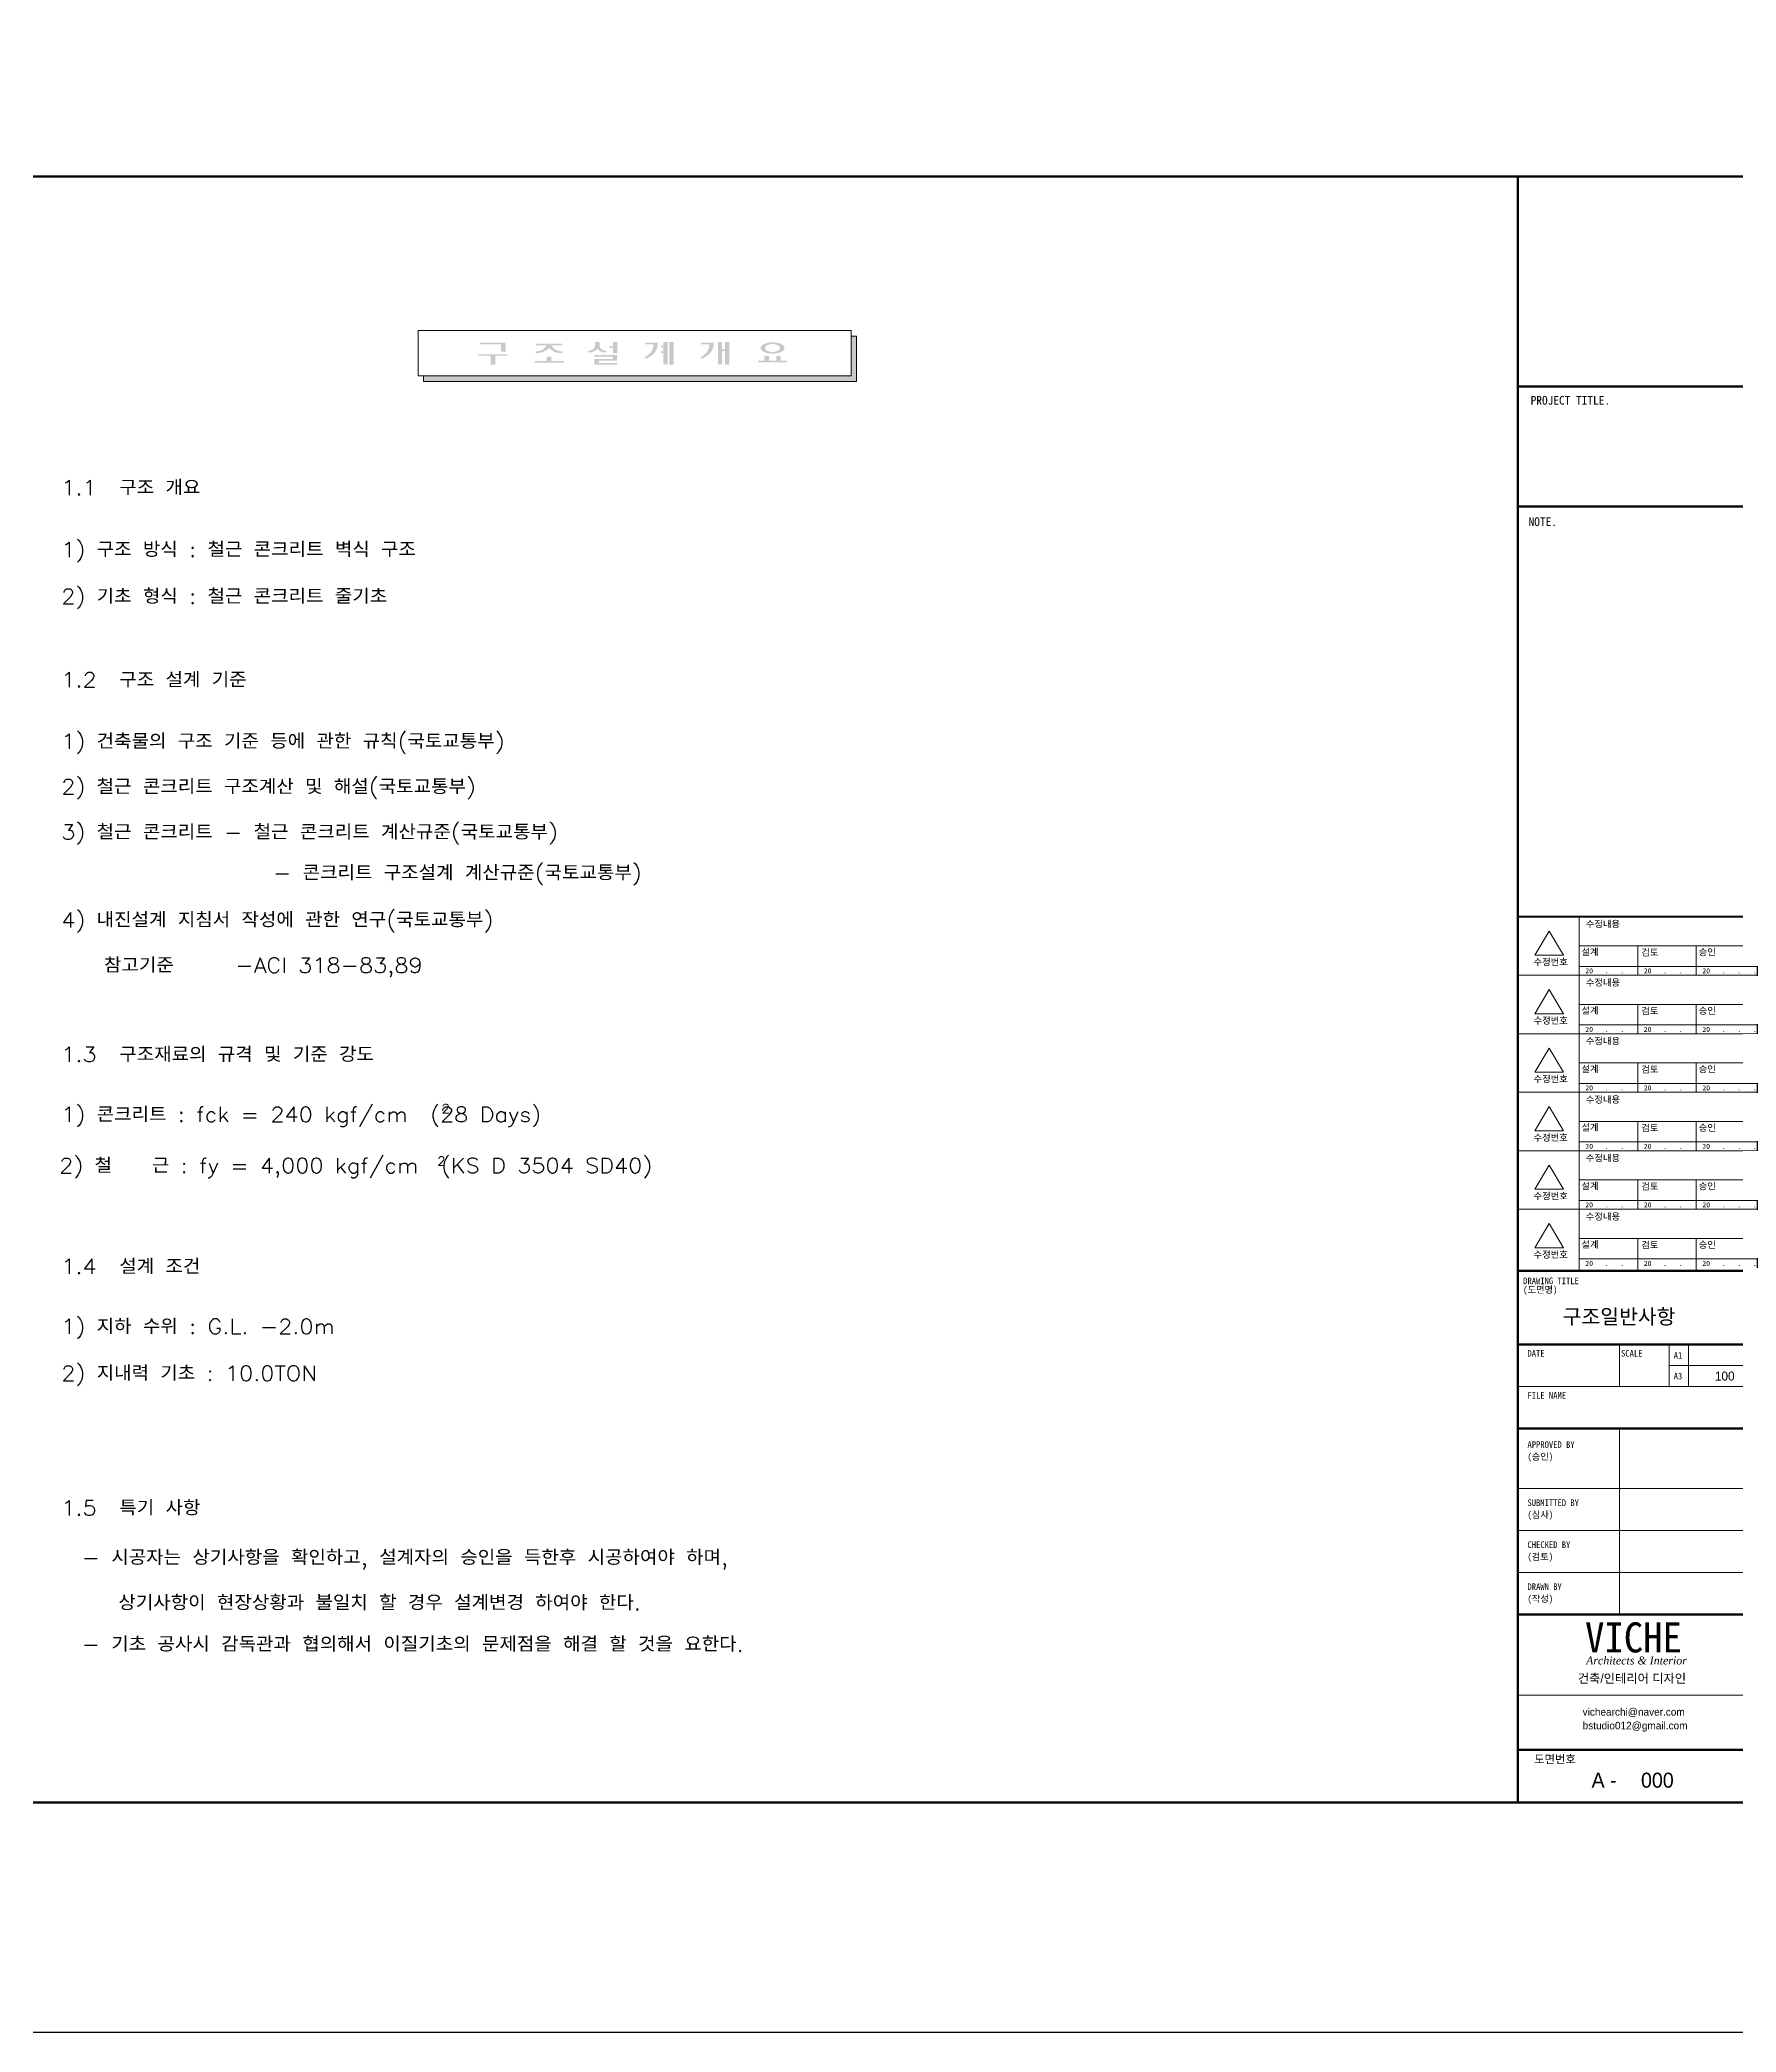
# Model space of a CAD drawing. Header units: millimetres. Extents: x 2237537 to 2823092, y 532110 to 734861.
# Drawn here: x 2384004 to 2440566, y 532110 to 598528 of the extents above; entities that cross this region are included whole.
import ezdxf
from ezdxf.enums import TextEntityAlignment as Align

# ---------------------------------------------------------------- set-up
doc = ezdxf.new("R2010")
doc.units = ezdxf.units.MM
doc.header["$LTSCALE"] = 300
doc.header["$MEASUREMENT"] = 0
doc.layers.get('0').update_dxf_attribs({"lineweight": 0})
for name, color, linetype in [('A-SHT', 9, 'Continuous'), ('BOX-T1', 3, 'Continuous'), ('BOX-T2', 4, 'Continuous'), ('COL', 2, 'Continuous'), ('FORM', 4, 'Continuous'), ('TEX', 3, 'Continuous'), ('도면층4', 3, 'Continuous')]:
    doc.layers.add(name, color=color, linetype=linetype)
doc.styles.add('box3', font='Expo M.ttf')
doc.styles.add('box4', font='GulimChe.ttf')
doc.styles.add('doul2', font='TIMESI.TTF')
doc.styles.add('GHS', font='romans.shx', dxfattribs={"bigfont": 'ghs.shx'})
doc.styles.add('STYLE1', font='DotumChe.ttf')
doc.styles.add('주열', font='Dotum.ttf')
doc.styles.add('타이틀', font='H2HDRM.TTF')

# ---------------------------------------------------------------- blocks, each defined once
blk = doc.blocks.new('FORM')
for p, q in [((156736, 34982), (156736, 34282)), ((157563, 34982), (157563, 34282)), ((157883, 34982), (157883, 34282)), ((157563, 34632), (159038, 34632)), ((155038, 34282), (159038, 34282)), ((156736, 33582), (156736, 30482)), ((155038, 32582), (159038, 32582)), ((155038, 31882), (159038, 31882)), ((155038, 31182), (159038, 31182))]:
    blk.add_line(p, q)
for points in [[(155561, 41874), (155320, 41473), (155801, 41473), (155561, 41874)], [(156063, 42115), (156063, 41140)], [(156063, 41627), (159038, 41627)], [(157039, 41627), (157039, 41140)], [(158014, 41627), (158014, 41140)], [(156063, 41286), (159038, 41286)], [(155038, 41140), (159038, 41140)], [(155038, 41140), (159038, 41140)], [(155561, 40899), (155320, 40497), (155801, 40497), (155561, 40899)], [(156063, 41140), (156063, 40164)], [(156063, 40652), (159038, 40652)], [(157039, 40652), (157039, 40164)], [(158014, 40652), (158014, 40164)], [(156063, 40311), (159038, 40311)], [(155038, 40164), (159038, 40164)], [(155038, 40164), (159038, 40164)], [(155561, 39924), (155320, 39522), (155801, 39522), (155561, 39924)], [(156063, 40164), (156063, 39189)], [(156063, 39677), (159038, 39677)], [(157039, 39677), (157039, 39189)], [(158014, 39677), (158014, 39189)], [(155038, 39189), (159038, 39189)], [(155038, 39189), (159038, 39189)], [(156063, 39335), (159038, 39335)], [(156063, 39189), (156063, 38214)], [(155561, 38948), (155320, 38547), (155801, 38547), (155561, 38948)], [(156063, 38702), (159038, 38702)], [(157039, 38702), (157039, 38214)], [(158014, 38702), (158014, 38214)], [(155038, 38214), (159038, 38214)], [(155038, 38214), (159038, 38214)], [(156063, 38360), (159038, 38360)], [(156063, 38214), (156063, 37239)], [(155561, 37973), (155320, 37571), (155801, 37571), (155561, 37973)], [(156063, 37726), (159038, 37726)], [(157039, 37726), (157039, 37239)], [(158014, 37726), (158014, 37239)], [(155038, 37239), (159038, 37239)], [(155038, 37239), (159038, 37239)], [(156063, 37385), (159038, 37385)], [(156063, 37239), (156063, 36213)], [(155561, 36998), (155320, 36596), (155801, 36596), (155561, 36998)], [(156063, 36751), (159038, 36751)], [(157039, 36751), (157039, 36213)], [(158014, 36751), (158014, 36213)], [(156063, 36410), (159038, 36410)], [(155038, 29140), (159038, 29140)]]:
    blk.add_lwpolyline(points)
at = {"layer": 'A-SHT'}
blk.add_lwpolyline([(157038, 42115), (159038, 42115)], dxfattribs=at)
at = {"layer": 'FORM', "flags": 128}
blk.add_lwpolyline([(162564, 26543), (159542, 26543), (159542, 23521), (162564, 23521), (162564, 58478), (159542, 58478), (159542, 55456), (162564, 55456), (162564, 58478), (115719, 58478), (115719, 55456), (118742, 55456), (118742, 58478), (115719, 58478), (115719, 23521), (118742, 23521), (118742, 26543), (115719, 26543), (115719, 23521), (162564, 23521)], dxfattribs=at)
at = {"layer": 'FORM', "const_width": 37.8}
blk.add_lwpolyline([(120245, 27347), (120245, 54452), (159038, 54452), (159038, 27347)], close=True, dxfattribs=at)
at = {"layer": 'FORM'}
for points, const_width in [([(159038, 50952), (155038, 50952)], 37.5), ([(159038, 48952), (155038, 48952)], 37.5), ([(155038, 42115), (159038, 42115)], 37.5), ([(155038, 36213), (159038, 36213)], 37.5), ([(155038, 34982), (159038, 34982)], 37.5), ([(155038, 33582), (159038, 33582)], 37.1), ([(155038, 30482), (159038, 30482)], 37.1), ([(155038, 28225), (159038, 28225)], 37.5)]:
    blk.add_lwpolyline(points, dxfattribs=dict(at, const_width=const_width))
at = {"layer": 'BOX-T2', "style": 'box4'}
for s, height, p in [('PROJECT TITLE.', 146.29, (155914, 50649)), ('NOTE.', 146.3, (155454, 48625))]:
    blk.add_text(s, height=height, dxfattribs=at).set_placement(p, align=Align.CENTER)
for s, height, p in [('수정내용', 110.6, (156172, 41937)), ('설계', 110.6, (156098, 41472)), ('검토', 110.6, (157097, 41464)), ('승인', 110.6, (158054, 41468)), ('수정번호', 110.6, (155301, 41303)), ('20   .   .   .', 82.9, (156163, 41171)), ('20   .   .   .', 82.9, (157138, 41171)), ('20   .   .   .', 82.9, (158114, 41171)), ('수정내용', 110.6, (156172, 40962)), ('설계', 110.6, (156098, 40496)), ('검토', 110.6, (157097, 40488)), ('승인', 110.6, (158054, 40493)), ('수정번호', 110.6, (155301, 40328)), ('20   .   .   .', 82.9, (156163, 40195)), ('20   .   .   .', 82.9, (157138, 40195)), ('20   .   .   .', 82.9, (158114, 40195)), ('수정내용', 110.6, (156172, 39986)), ('설계', 110.6, (156098, 39521)), ('검토', 110.6, (157097, 39513)), ('승인', 110.6, (158054, 39518)), ('수정번호', 110.6, (155301, 39353)), ('20   .   .   .', 82.9, (156163, 39220)), ('20   .   .   .', 82.9, (157138, 39220)), ('20   .   .   .', 82.9, (158114, 39220)), ('수정내용', 110.6, (156172, 39011)), ('설계', 110.6, (156098, 38546)), ('검토', 110.6, (157097, 38538)), ('승인', 110.6, (158054, 38542)), ('수정번호', 110.6, (155301, 38377)), ('20   .   .   .', 82.9, (156163, 38245)), ('20   .   .   .', 82.9, (157138, 38245)), ('20   .   .   .', 82.9, (158114, 38245)), ('수정내용', 110.6, (156172, 38036)), ('수정번호', 110.6, (155301, 37402)), ('설계', 110.6, (156098, 37571)), ('검토', 110.6, (157097, 37563)), ('승인', 110.6, (158054, 37567)), ('20   .   .   .', 82.9, (156163, 37270)), ('20   .   .   .', 82.9, (157138, 37270)), ('20   .   .   .', 82.9, (158114, 37270)), ('수정내용', 110.6, (156172, 37061)), ('수정번호', 110.6, (155301, 36427)), ('설계', 110.6, (156098, 36595)), ('검토', 110.6, (157097, 36587)), ('승인', 110.6, (158054, 36592)), ('20   .   .   .', 82.9, (156163, 36294)), ('20   .   .   .', 82.9, (157138, 36294)), ('20   .   .   .', 82.9, (158114, 36294)), ('DRAWING TITLE', 110.59, (155127, 35989)), ('(도면명)', 110.6, (155127, 35843)), ('DATE', 110.6, (155199, 34781)), ('SCALE', 110.6, (156759, 34781)), ('A1', 110.6, (157637, 34746)), ('A3', 110.6, (157637, 34402)), ('FILE NAME', 110.6, (155199, 34081)), ('APPROVED BY', 110.59, (155199, 33260)), ('(승인)', 110.6, (155199, 33060)), ('SUBMITTED BY', 110.59, (155199, 32291)), ('(심사)', 110.6, (155199, 32091)), ('CHECKED BY', 110.6, (155199, 31591)), ('(검토)', 110.6, (155199, 31391)), ('DRAWN BY', 110.6, (155199, 30891)), ('(작성)', 110.6, (155199, 30691)), ('도면번호', 138.3, (155310, 28000))]:
    blk.add_text(s, height=height, dxfattribs=at).set_placement(p)

msp = doc.modelspace()

# ---------------------------------------------------------------- hatches: boundary and pattern name
msp.add_hatch(color=256).paths.add_polyline_path([(2411238.8, 587143.1), (2411238.8, 588650.9), (2411056.1, 588650.9), (2411056.1, 587325.6), (2396797.8, 587325.6), (2396797.8, 587143.1)])
h = msp.add_hatch(color=256)
h.paths.add_polyline_path([(2398685.9, 588380.3), (2398685.9, 588435.4), (2399536.6, 588435.4), (2399536.6, 588136.1), (2399385.3, 588136.1), (2399385.3, 588380.3)])
h.paths.add_polyline_path([(2398629.1, 587994.3), (2398629.1, 588049.4), (2399593.3, 588049.4), (2399593.3, 587994.3), (2399186.8, 587994.3), (2399186.8, 587695), (2399035.6, 587695), (2399035.6, 587994.3)])
h = msp.add_hatch(color=256)
h.paths.add_polyline_path([(2400501.8, 587765.9), (2400501.8, 587821), (2400908.3, 587821), (2400908.3, 587962.8), (2401059.5, 587962.8), (2401059.5, 587821), (2401465.9, 587821), (2401465.9, 587765.9)])
h.paths.add_polyline_path([(2400898.8, 588340.9), (2400549.1, 588340.9), (2400549.1, 588396), (2401418.7, 588396), (2401418.7, 588340.9), (2401068.9, 588340.9), (2401107.7, 588283.1), (2401159.1, 588232.6), (2401221.2, 588191.4), (2401291.7, 588160.8), (2401367.9, 588142.2), (2401447, 588136.1), (2401418.7, 588081), (2401335.9, 588085.9), (2401254.9, 588101.1), (2401177.5, 588126.2), (2401105.5, 588160.7), (2401040.5, 588203.7), (2400983.9, 588254.2), (2400927.3, 588203.7), (2400862.2, 588160.7), (2400790.2, 588126.2), (2400712.9, 588101.1), (2400631.9, 588085.9), (2400549.1, 588081), (2400520.7, 588136.1), (2400599.8, 588142.2), (2400676, 588160.8), (2400746.5, 588191.4), (2400808.6, 588232.6), (2400860, 588283.1)])
h = msp.add_hatch(color=256)
h.paths.add_polyline_path([(2403111.8, 588081), (2403111.8, 588254.2), (2402988.9, 588254.2), (2402988.9, 588309.4), (2403111.8, 588309.4), (2403111.8, 588451.2), (2403263, 588451.2), (2403263, 588081)])
h.paths.add_polyline_path([(2402497.4, 587970.7), (2402497.4, 588025.8), (2403253.5, 588025.8), (2403253.5, 587836.8), (2402648.6, 587836.8), (2402648.6, 587750.1), (2403253.5, 587750.1), (2403253.5, 587695), (2402497.4, 587695), (2402497.4, 587891.9), (2403102.3, 587891.9), (2403102.3, 587970.7)])
h.paths.add_polyline_path([(2402516.3, 588356.6), (2402516.3, 588451.2), (2402667.5, 588451.2), (2402667.5, 588356.6), (2402675.3, 588305.6), (2402698.8, 588258), (2402736.3, 588217.1), (2402785.4, 588185.8), (2402842.5, 588166.2), (2402903.8, 588159.7), (2402875.5, 588104.6), (2402820.9, 588108.1), (2402767.6, 588118.6), (2402716.9, 588135.8), (2402670, 588159.2), (2402628, 588188.5), (2402591.9, 588222.7), (2402555.8, 588188.5), (2402513.8, 588159.2), (2402466.8, 588135.8), (2402416.1, 588118.6), (2402362.9, 588108.1), (2402308.3, 588104.6), (2402280, 588159.7), (2402341.2, 588166.2), (2402398.4, 588185.8), (2402447.4, 588217.1), (2402485, 588258), (2402508.5, 588305.6)])
h = msp.add_hatch(color=256)
h.paths.add_polyline_path([(2404719.8, 588333), (2404795.4, 588333), (2404795.4, 588451.2), (2404937.2, 588451.2), (2404937.2, 587710.7), (2404795.4, 587710.7), (2404795.4, 588088.8), (2404719.8, 588088.8), (2404719.8, 588144), (2404795.4, 588144), (2404795.4, 588277.9), (2404719.8, 588277.9)])
h.paths.add_polyline_path([(2404993.9, 588451.2), (2405135.7, 588451.2), (2405135.7, 587695), (2405088.4, 587695), (2404993.9, 587695)])
h.paths.add_polyline_path([(2404464.6, 588325.1), (2404464.6, 588380.3), (2404190.4, 588380.3), (2404190.4, 588435.4), (2404606.3, 588435.4), (2404606.3, 588325.1), (2404579.1, 588232.3), (2404533.4, 588144.6), (2404470.7, 588064.5), (2404392.6, 587994.4), (2404301.5, 587936.4), (2404199.9, 587891.9), (2404171.5, 587947), (2404247.9, 587991.6), (2404315.1, 588045.4), (2404371.6, 588107.3), (2404416, 588175.6), (2404447.2, 588248.8)])
h = msp.add_hatch(color=256)
h.paths.add_polyline_path([(2406611.3, 587710.7), (2406611.3, 588451.2), (2406753.1, 588451.2), (2406753.1, 588214.9), (2406847.6, 588214.9), (2406847.6, 588451.2), (2406989.4, 588451.2), (2406989.4, 587695), (2406847.6, 587695), (2406847.6, 588159.7), (2406753.1, 588159.7), (2406753.1, 587710.7)])
h.paths.add_polyline_path([(2406327.8, 588325.1), (2406327.8, 588380.3), (2406053.7, 588380.3), (2406053.7, 588435.4), (2406469.6, 588435.4), (2406469.6, 588325.1), (2406442.3, 588232.3), (2406396.6, 588144.6), (2406333.9, 588064.5), (2406255.8, 587994.4), (2406164.7, 587936.4), (2406063.1, 587891.9), (2406034.7, 587947), (2406111.1, 587991.6), (2406178.4, 588045.4), (2406234.8, 588107.3), (2406279.2, 588175.6), (2406310.4, 588248.8)])
h = msp.add_hatch(color=256)
h.paths.add_polyline_path([(2408191, 588403.9), (2408270.8, 588425.3), (2408353.1, 588438.3), (2408436.7, 588442.6), (2408520.4, 588438.3), (2408602.7, 588425.3), (2408682.5, 588403.9), (2408706.2, 588394.7), (2408728.9, 588383.9), (2408750.3, 588371.4), (2408770.3, 588357.3), (2408788.7, 588341.9), (2408805.4, 588325.1), (2408819.7, 588304.8), (2408829.2, 588282.6), (2408833.5, 588259.3), (2408832.5, 588235.8), (2408826.2, 588212.8), (2408814.8, 588191.2), (2408796.9, 588172.9), (2408777.1, 588155.9), (2408755.6, 588140.5), (2408732.6, 588126.8), (2408708.1, 588114.7), (2408682.5, 588104.6), (2408602.7, 588083.2), (2408520.4, 588070.2), (2408436.7, 588065.9), (2408353.1, 588070.2), (2408270.8, 588083.2), (2408191, 588104.6), (2408165.4, 588114.7), (2408140.9, 588126.8), (2408117.9, 588140.5), (2408096.3, 588155.9), (2408076.6, 588172.9), (2408058.7, 588191.2), (2408047.3, 588212.8), (2408041, 588235.8), (2408040, 588259.3), (2408044.3, 588282.6), (2408053.8, 588304.8), (2408068.1, 588325.1), (2408084.8, 588341.9), (2408103.2, 588357.3), (2408123.2, 588371.4), (2408144.6, 588383.9), (2408167.3, 588394.7)])
h.paths.add_polyline_path([(2408266.6, 588348.8), (2408320.2, 588370.2), (2408377.5, 588383.4), (2408436.7, 588387.8), (2408496, 588383.4), (2408553.3, 588370.2), (2408606.9, 588348.8), (2408646.4, 588326.4), (2408672.7, 588293.3), (2408681.9, 588254.2), (2408672.7, 588215.2), (2408646.4, 588182.1), (2408606.9, 588159.7), (2408553.3, 588138.2), (2408496, 588125.1), (2408436.7, 588120.6), (2408377.5, 588125.1), (2408320.2, 588138.2), (2408266.6, 588159.7), (2408227.1, 588182.1), (2408200.8, 588215.2), (2408191.6, 588254.2), (2408200.8, 588293.3), (2408227.1, 588326.4)], flags=16)
h.paths.add_polyline_path([(2407954.7, 587773.8), (2407954.7, 587828.9), (2408162.6, 587828.9), (2408162.6, 587986.4), (2408313.9, 587986.4), (2408313.9, 587828.9), (2408559.6, 587828.9), (2408559.6, 587986.4), (2408710.9, 587986.4), (2408710.9, 587828.9), (2408918.8, 587828.9), (2408918.8, 587773.8)])

# ---------------------------------------------------------------- linework, layer by layer
for p, q in [((2396615.1, 587325.6, 150), (2396615.1, 588833.4, 150)), ((2396615.1, 588833.4, 150), (2411056.1, 588833.4, 150)), ((2411056.1, 587325.6, 150), (2411056.1, 588833.4, 150)), ((2396615.1, 587325.6, 150), (2411056.1, 587325.6, 150))]:
    msp.add_line(p, q)
at = {"elevation": 150}
msp.add_lwpolyline([(2396615.1, 588833.4), (2411056.1, 588833.4), (2411056.1, 587325.6), (2396615.1, 587325.6)], close=True, dxfattribs=at)
msp.add_lwpolyline([(2411056.1, 588650.9), (2411238.8, 588650.9), (2411238.8, 587143.1), (2396797.8, 587143.1), (2396797.8, 587325.6)], dxfattribs=at)
at = {"layer": 'FORM', "const_width": 75}
msp.add_lwpolyline([(2433284.8, 539761.7), (2433284.8, 593972.1)], dxfattribs=at)

# ---------------------------------------------------------------- block references
at = {"xscale": 2, "yscale": 2, "zscale": 2}
msp.add_blockref('FORM', (2123209.1, 485067.7), dxfattribs=at)

# ---------------------------------------------------------------- texts
at = {"color": 6, "style": 'STYLE1'}
msp.add_text('VICHE', height=1000, dxfattribs=at).set_placement((2435526.1, 544769.8))
at = {"layer": 'BOX-T1', "style": 'box3'}
msp.add_text('건축/인테리어 디자인', height=300, dxfattribs=at).set_placement((2435285.1, 543754.1))
for s, p in [('vichearchi@naver.com', (2435445.7, 542586.5)), ('bstudio012@gmail.com', (2435445.7, 542130.5))]:
    msp.add_text(s, height=250, dxfattribs=at).set_placement(p, align=Align.BOTTOM_LEFT)
at = {"layer": 'COL', "style": 'GHS', "width": 1.1}
for s, height, p in [('1.1  구조 개요', 500, (2384720.3, 583350.3)), ('1) 구조 방식 : 철근 콘크리트 벽식 구조', 500, (2384720.3, 581287.6)), ('2) 기초 형식 : 철근 콘크리트 줄기초', 500, (2384720.3, 579726.6)), ('1.2  구조 설계 기준', 500, (2384720.3, 576943.5)), ('1) 건축물의 구조 기준 등에 관한 규칙(국토교통부)', 500, (2384720.3, 574893.8)), ('2) 철근 콘크리트 구조계산 및 해설(국토교통부)', 500, (2384720.3, 573381)), ('3) 철근 콘크리트 - 철근 콘크리트 계산규준(국토교통부)', 500, (2384720.3, 571868.2)), ('- 콘크리트 구조설계 계산규준(국토교통부)', 500, (2391776.2, 570511.7)), ('4) 내진설계 지침서 작성에 관한 연구(국토교통부)', 500, (2384720.3, 568940.7)), ('참고기준     -ACI 318-83,89', 500, (2386143.2, 567427.9)), ('1.3  구조재료의 규격 및 기준 강도', 500, (2384720.3, 564454.1)), ('1) 콘크리트 : fck = 240 kgf/cm  (28 Days)', 500, (2384720.3, 562453.5)), ('2', 300, (2397396.7, 562748.1, -400)), ('2) 철   근 : fy = 4,000 kgf/cm  (KS D 3504 SD40)', 500, (2384649.6, 560751)), ('2', 300, (2397250.7, 560997.1, -400)), ('1.4  설계 조건', 500, (2384720.3, 557385.8)), ('1) 지하 수위 : G.L. -2.0m ', 500, (2384720.3, 555385.2)), ('2) 지내력 기초 : 10.0TON', 500, (2384720.3, 553824.2)), ('1.5  특기 사항', 500, (2384720.3, 549336.2)), ('- 시공자는 상기사항을 확인하고, 설계자의 승인을 득한후 시공하여야 하며,', 500, (2385396.4, 547685)), ('상기사항이 현장상황과 불일치 할 경우 설계변경 하여야 한다.', 500, (2386622, 546176.6)), ('- 기초 공사시 감독관과 협의해서 이질기초의 문제점을 해결 할 것을 요한다.', 500, (2385396.4, 544793.5))]:
    msp.add_text(s, height=height, dxfattribs=at).set_placement(p)
at = {"layer": 'COL', "style": '타이틀'}
msp.add_text('구조일반사항', height=500, dxfattribs=at).set_placement((2434779.3, 555714.9))
at = {"layer": 'TEX', "style": '주열'}
for s, height, p in [('100', 300, (2439857.7, 553832.2)), ('A - ', 500, (2435745.3, 540260)), ('000', 500, (2437392.3, 540260))]:
    msp.add_text(s, height=height, dxfattribs=at).set_placement(p)
at = {"layer": '도면층4', "color": 3, "style": 'doul2'}
msp.add_text('Architects & Interior', height=263.736, dxfattribs=at).set_placement((2435559.3, 544499.9), align=Align.MIDDLE_LEFT)

doc.saveas('drawing.dxf')
